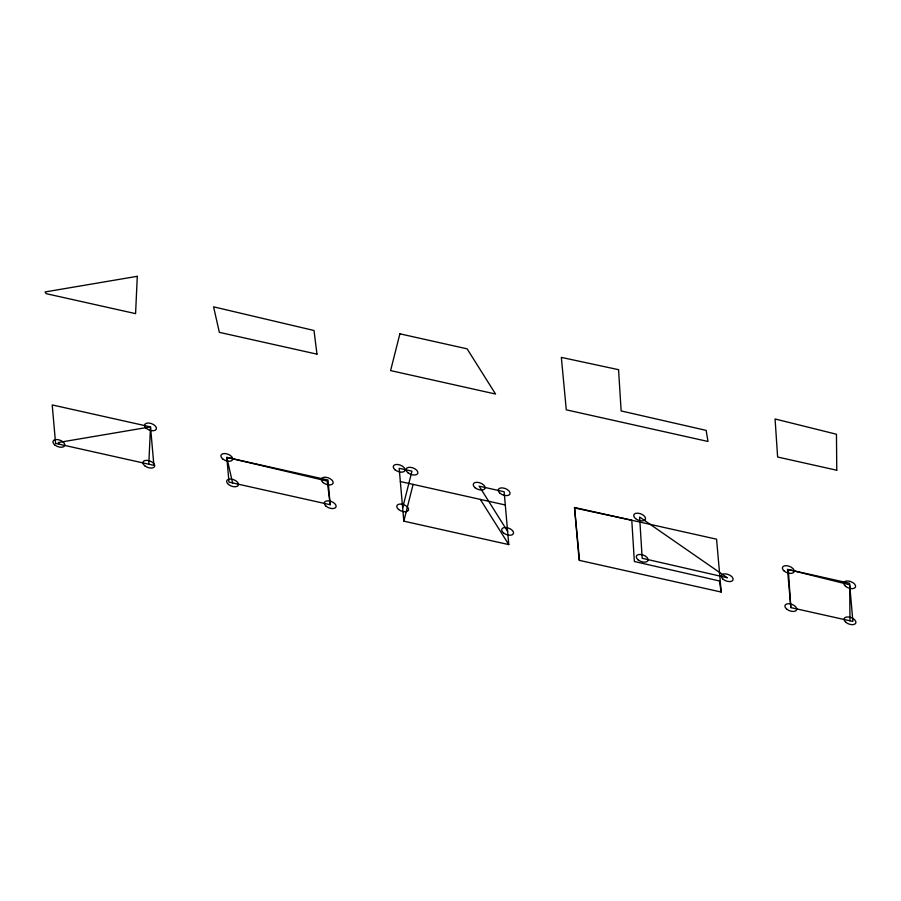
<?xml version="1.0" encoding="UTF-8"?>
<svg xmlns="http://www.w3.org/2000/svg" width="901" height="901" viewBox="0 0 901 901"><rect width="100%" height="100%" fill="white"/><g stroke="black" fill="none" stroke-linecap="round" stroke-linejoin="round"><path stroke-width="1.35" d="M148.8 464.206L150.512 426.883L52.213 404.932L55.592 443.393L153.891 465.344L150.512 426.883L58.272 442.526L59.455 444.249M402.646 507.927L411.948 471.155L399.177 468.306L403.817 521.161L508.772 544.598L504.132 491.743L479.163 486.168L507.612 531.376M403.817 521.161L413.108 484.389M400.337 481.539L505.292 504.977M330.194 504.718L228.978 482.114L226.804 457.404L328.02 480.008L330.194 504.718L327.232 481.066L226.804 457.404L232.571 482.913M721.217 592.047L579.152 560.321L574.511 507.466L716.577 539.192L721.217 592.047L719.381 580.954L634.36 561.503L631.781 520.26L574.556 507.961L579.512 560.399M790.841 607.601L852.898 621.453L849.542 583.229L787.485 569.364L790.841 607.601L788.296 569.545L849.677 584.805L849.992 620.812M480.323 499.402L508.772 544.598M137.29 276.314L135.578 313.638L46.233 293.681L45.05 291.958L137.29 276.314M399.886 333.82L390.595 370.593L495.55 394.03L467.101 348.833L399.886 333.82M618.559 369.68L561.334 357.393L566.29 409.831L707.995 441.479L706.159 430.385L621.138 410.935L618.559 369.68M316.972 354.149L219.348 332.345L213.582 306.836L314.01 330.498L316.972 354.149M836.77 470.232L777.619 457.021L775.074 418.976L836.455 434.237L836.77 470.232M727.208 577.732L642.188 558.282L639.609 517.028L727.208 577.732M398.569 509.482A6.239 3.413 20.8 0 0 408.446 510.236A6.239 3.413 20.8 0 0 400.934 504.076A6.239 3.413 20.8 0 0 398.569 509.482M395.089 469.86A6.239 3.413 20.8 0 0 404.966 470.604A6.239 3.413 20.8 0 0 397.454 464.454A6.239 3.413 20.8 0 0 395.089 469.86M407.86 472.71A6.239 3.413 20.8 0 0 417.749 473.464A6.239 3.413 20.8 0 0 410.225 467.304A6.239 3.413 20.8 0 0 407.86 472.71M503.524 532.93A6.239 3.413 20.8 0 0 513.412 533.674A6.239 3.413 20.8 0 0 505.9 527.513A6.239 3.413 20.8 0 0 503.524 532.93M475.075 487.723A6.239 3.413 20.8 0 0 484.963 488.477A6.239 3.413 20.8 0 0 477.451 482.317A6.239 3.413 20.8 0 0 475.075 487.723M500.044 493.309A6.239 3.413 20.8 0 0 509.932 494.052A6.239 3.413 20.8 0 0 502.42 487.891A6.239 3.413 20.8 0 0 500.044 493.309M635.52 518.582A6.239 3.413 20.8 0 0 645.409 519.336A6.239 3.413 20.8 0 0 637.897 513.176A6.239 3.413 20.8 0 0 635.52 518.582M723.131 579.287A6.239 3.413 20.8 0 0 733.009 580.03A6.239 3.413 20.8 0 0 725.496 573.869A6.239 3.413 20.8 0 0 723.131 579.287M638.099 559.836A6.239 3.413 20.8 0 0 647.988 560.591A6.239 3.413 20.8 0 0 640.476 554.43A6.239 3.413 20.8 0 0 638.099 559.836M845.6 586.36A6.239 3.413 20.8 0 0 855.477 587.114A6.239 3.413 20.8 0 0 847.965 580.954A6.239 3.413 20.8 0 0 845.6 586.36M784.208 571.099A6.239 3.413 20.8 0 0 794.096 571.853A6.239 3.413 20.8 0 0 786.573 565.693A6.239 3.413 20.8 0 0 784.208 571.099M786.753 609.155A6.239 3.413 20.8 0 0 796.642 609.898A6.239 3.413 20.8 0 0 789.13 603.738A6.239 3.413 20.8 0 0 786.753 609.155M845.904 622.366A6.239 3.413 20.8 0 0 855.792 623.109A6.239 3.413 20.8 0 0 848.28 616.948A6.239 3.413 20.8 0 0 845.904 622.366M222.716 458.958A6.239 3.413 20.8 0 0 232.604 459.701A6.239 3.413 20.8 0 0 225.092 453.552A6.239 3.413 20.8 0 0 222.716 458.958M228.482 484.468A6.239 3.413 20.8 0 0 238.371 485.222A6.239 3.413 20.8 0 0 230.859 479.062A6.239 3.413 20.8 0 0 228.482 484.468M326.106 506.272A6.239 3.413 20.8 0 0 335.994 507.015A6.239 3.413 20.8 0 0 328.482 500.855A6.239 3.413 20.8 0 0 326.106 506.272M323.155 482.621A6.239 3.413 20.8 0 0 333.032 483.375A6.239 3.413 20.8 0 0 325.52 477.215A6.239 3.413 20.8 0 0 323.155 482.621M54.781 444.948A6.239 3.413 20.8 0 0 64.669 445.691A6.239 3.413 20.8 0 0 57.146 439.53A6.239 3.413 20.8 0 0 54.781 444.948M144.723 465.761A6.239 3.413 20.8 0 0 154.6 466.504A6.239 3.413 20.8 0 0 147.088 460.343A6.239 3.413 20.8 0 0 144.723 465.761M146.424 428.437A6.239 3.413 20.8 0 0 156.312 429.18A6.239 3.413 20.8 0 0 148.789 423.031A6.239 3.413 20.8 0 0 146.424 428.437"/></g></svg>
